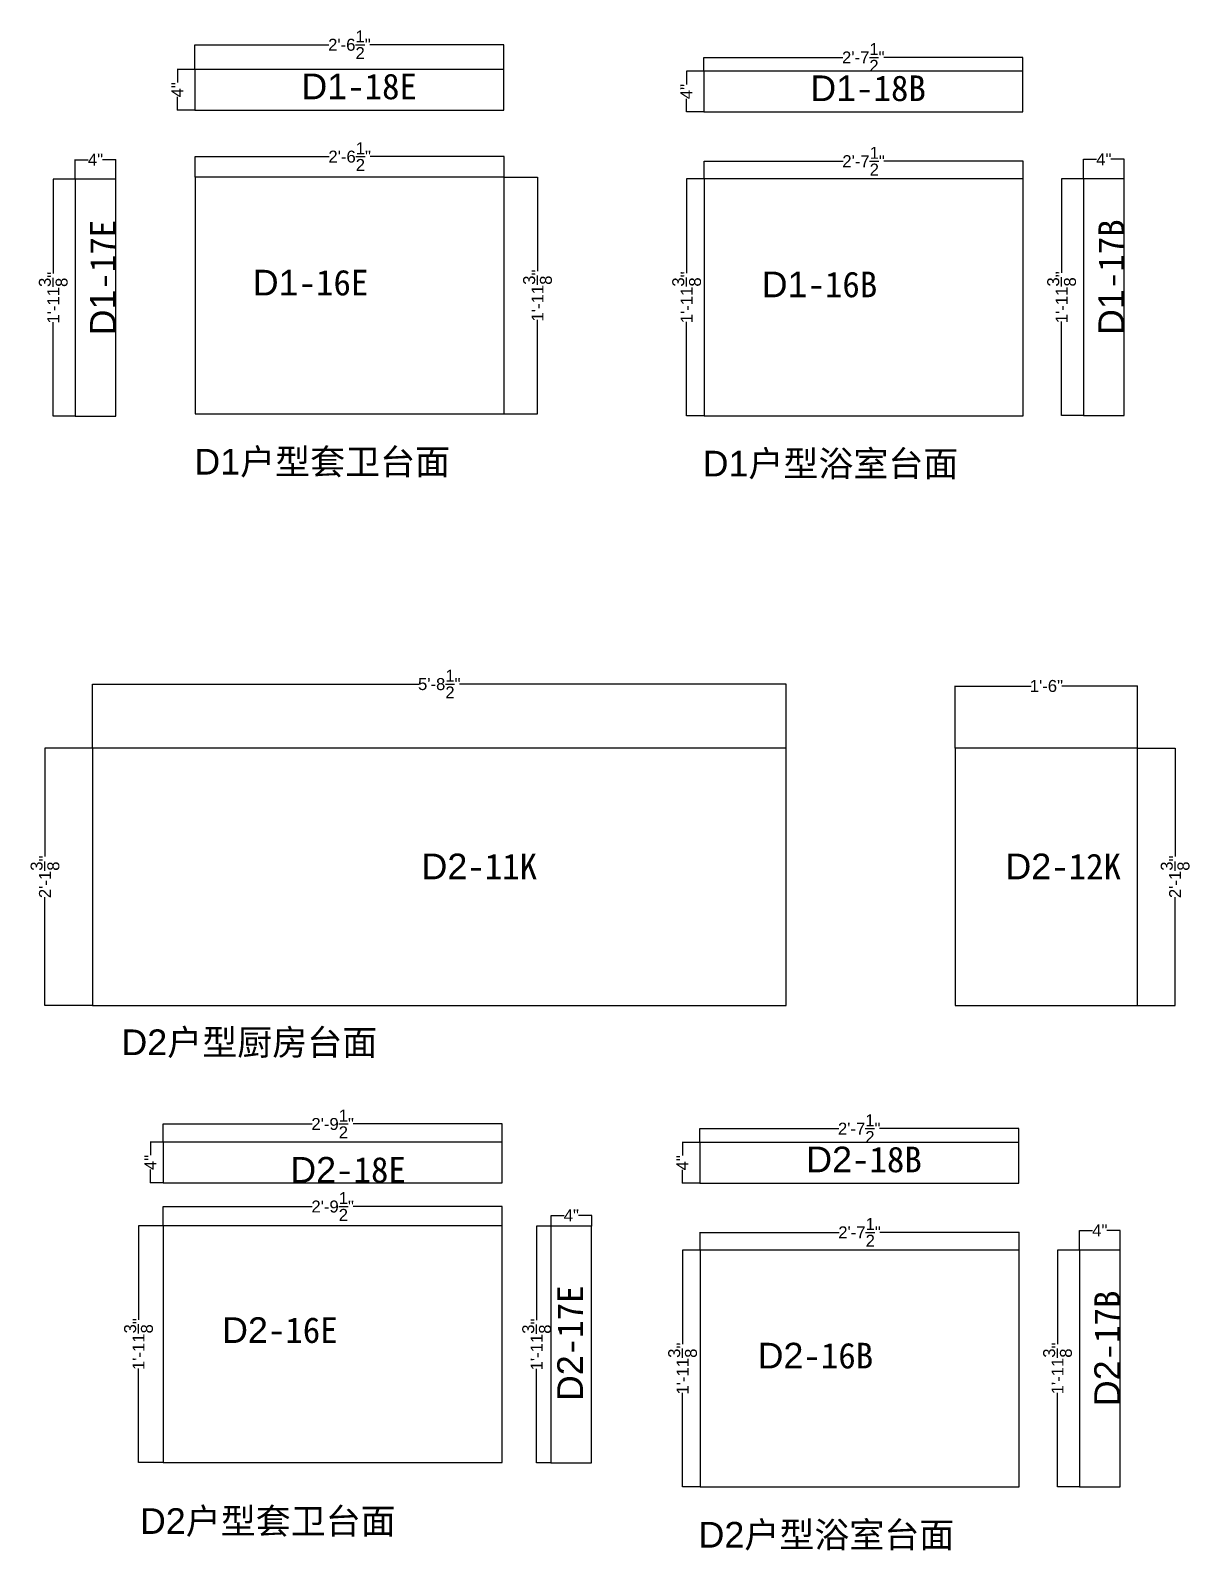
# Model space of a CAD drawing. Header units: inches. Extents: x -997106 to 39633, y -30199 to 1961.
# Drawn here: x 18443 to 21350, y -26102 to -22289 of the extents above; entities that cross this region are included whole.
import ezdxf

# ---------------------------------------------------------------- set-up
doc = ezdxf.new("R2010")
doc.units = ezdxf.units.IN
doc.header["$MEASUREMENT"] = 0
doc.layers.get('Defpoints').update_dxf_attribs({"color": 3})
doc.layers.add('编号', color=10, linetype='Continuous', plot=False)
doc.styles.get("Standard").update_dxf_attribs({"font": 'arial.ttf'})
doc.dimstyles.get("Standard").update_dxf_attribs({"dimtxt": 30, "dimasz": 1, "dimexe": 0.18, "dimexo": 0.0625, "dimgap": 0.09, "dimtad": 0, "dimtoh": 1, "dimdec": 4, "dimlfac": 0.03937, "dimzin": 0, "dimdsep": 46, "dimlunit": 4, "dimtxsty": 'Standard', "dimblk": 'ARCHTICK', "dimcen": 1, "dimadec": 0, "dimazin": 0, "dimtfac": 1, "dimtdec": 4, "dimtix": 1, "dimtofl": 0, "dimtmove": 2, "dimatfit": 3, "dimldrblk": 'ARCHTICK', "dimfxl": 1, "dimtolj": 1, "dimtzin": 0, "dimarcsym": 0})

# ---------------------------------------------------------------- blocks, each defined once
blk = doc.blocks.new('_ArchTick')
at = {"color": 0, "linetype": 'ByBlock', "const_width": 0.15}
blk.add_lwpolyline([(-0.5, -0.5), (0.5, 0.5)], dxfattribs=at)
blk = doc.blocks.new('*D452')
at = {"color": 0, "lineweight": -2, "transparency": 16777216}
for p, q in [((18598.5, -24089.4), (18598.5, -23928.2)), ((18598.5, -23928.4), (19417.6, -23928.4)), ((20338.5, -23928.4), (19519.4, -23928.4)), ((20338.5, -24089.4), (20338.5, -23928.2))]:
    blk.add_line(p, q, dxfattribs=at)
at = {"layer": 'Defpoints', "color": 0, "transparency": 16777216}
for p in [(20338.5, -23928.4), (18598.5, -24089.4), (20338.5, -24089.4)]:
    blk.add_point(p, dxfattribs=at)
at = {"color": 0, "lineweight": -2, "transparency": 16777216, "rotation": 180}
blk.add_blockref('_ArchTick', (18598.5, -23928.4), dxfattribs=at)
at = {"color": 0, "lineweight": -2, "transparency": 16777216}
blk.add_blockref('_ArchTick', (20338.5, -23928.4), dxfattribs=at)
at = {"color": 0, "transparency": 16777216, "insert": (19468.5, -23928.4), "char_height": 30, "attachment_point": 5}
blk.add_mtext('\\A1;5\'-8{\\H1x;\\S1/2;}"', dxfattribs=at)
blk = doc.blocks.new('*D453')
at = {"color": 0, "lineweight": -2, "transparency": 16777216}
for p, q in [((18598.4, -24089.4), (18479.3, -24089.4)), ((18479.5, -24089.4), (18479.5, -24360.8)), ((18479.5, -24734.4), (18479.5, -24463)), ((18598.4, -24734.4), (18479.3, -24734.4))]:
    blk.add_line(p, q, dxfattribs=at)
at = {"layer": 'Defpoints', "color": 0, "transparency": 16777216}
for p in [(18598.5, -24089.4), (18479.5, -24734.4), (18598.5, -24734.4)]:
    blk.add_point(p, dxfattribs=at)
at = {"color": 0, "lineweight": -2, "transparency": 16777216}
for p, rotation in [((18479.5, -24089.4), 90), ((18479.5, -24734.4), 270)]:
    blk.add_blockref('_ArchTick', p, dxfattribs=dict(at, rotation=rotation))
at = {"color": 0, "transparency": 16777216, "insert": (18479.5, -24411.9), "char_height": 30, "attachment_point": 5, "rotation": 90}
blk.add_mtext('\\A1;2\'-1{\\H1x;\\S3/8;}"', dxfattribs=at)
blk = doc.blocks.new('*D454')
at = {"color": 0, "lineweight": -2, "transparency": 16777216}
for p, q in [((20762.6, -24089.4), (20762.6, -23933.1)), ((20762.6, -23933.3), (20952.6, -23933.3)), ((21219.6, -23933.3), (21029.7, -23933.3)), ((21219.6, -24089.4), (21219.6, -23933.1))]:
    blk.add_line(p, q, dxfattribs=at)
at = {"layer": 'Defpoints', "color": 0, "transparency": 16777216}
for p in [(21219.6, -23933.3), (20762.6, -24089.4), (21219.6, -24089.4)]:
    blk.add_point(p, dxfattribs=at)
at = {"color": 0, "lineweight": -2, "transparency": 16777216, "rotation": 180}
blk.add_blockref('_ArchTick', (20762.6, -23933.3), dxfattribs=at)
at = {"color": 0, "lineweight": -2, "transparency": 16777216}
blk.add_blockref('_ArchTick', (21219.6, -23933.3), dxfattribs=at)
at = {"color": 0, "transparency": 16777216, "insert": (20991.1, -23933.3), "char_height": 30, "attachment_point": 5}
blk.add_mtext('\\A1;1\'-6"', dxfattribs=at)
blk = doc.blocks.new('*D455')
at = {"color": 0, "lineweight": -2, "transparency": 16777216}
for p, q in [((21219.7, -24089.4), (21314, -24089.4)), ((21313.9, -24089.4), (21313.9, -24360.8)), ((21313.9, -24734.4), (21313.9, -24463)), ((21219.7, -24734.4), (21314, -24734.4))]:
    blk.add_line(p, q, dxfattribs=at)
at = {"layer": 'Defpoints', "color": 0, "transparency": 16777216}
for p in [(21219.6, -24089.4), (21219.6, -24734.4), (21313.9, -24734.4)]:
    blk.add_point(p, dxfattribs=at)
at = {"color": 0, "lineweight": -2, "transparency": 16777216}
for p, rotation in [((21313.9, -24089.4), 90), ((21313.9, -24734.4), 270)]:
    blk.add_blockref('_ArchTick', p, dxfattribs=dict(at, rotation=rotation))
at = {"color": 0, "transparency": 16777216, "insert": (21313.9, -24411.9), "char_height": 30, "attachment_point": 5, "rotation": 90}
blk.add_mtext('\\A1;2\'-1{\\H1x;\\S3/8;}"', dxfattribs=at)
blk = doc.blocks.new('*D562')
at = {"color": 0, "lineweight": -2, "transparency": 16777216}
for p, q in [((18775.5, -25287.1), (18714, -25287.1)), ((18714.1, -25287.1), (18714.1, -25523)), ((18714.1, -25881.1), (18714.1, -25645.2)), ((18775.5, -25881.1), (18714, -25881.1))]:
    blk.add_line(p, q, dxfattribs=at)
at = {"layer": 'Defpoints', "color": 0, "transparency": 16777216}
for p in [(18775.6, -25287.1), (18714.1, -25881.1), (18775.6, -25881.1)]:
    blk.add_point(p, dxfattribs=at)
at = {"color": 0, "lineweight": -2, "transparency": 16777216}
for p, rotation in [((18714.1, -25287.1), 90), ((18714.1, -25881.1), 270)]:
    blk.add_blockref('_ArchTick', p, dxfattribs=dict(at, rotation=rotation))
at = {"color": 0, "transparency": 16777216, "insert": (18714.1, -25584.1), "char_height": 30, "attachment_point": 5, "rotation": 90}
blk.add_mtext('\\A1;1\'-11{\\H1x;\\S3/8;}"', dxfattribs=at)
blk = doc.blocks.new('*D563')
at = {"color": 0, "lineweight": -2, "transparency": 16777216}
for p, q in [((18775.6, -25287), (18775.6, -25238.6)), ((18775.6, -25238.8), (19149.9, -25238.8)), ((19626.6, -25238.8), (19252.3, -25238.8)), ((19626.6, -25287), (19626.6, -25238.6))]:
    blk.add_line(p, q, dxfattribs=at)
at = {"layer": 'Defpoints', "color": 0, "transparency": 16777216}
for p in [(19626.6, -25238.8), (18775.6, -25287.1), (19626.6, -25287.1)]:
    blk.add_point(p, dxfattribs=at)
at = {"color": 0, "lineweight": -2, "transparency": 16777216, "rotation": 180}
blk.add_blockref('_ArchTick', (18775.6, -25238.8), dxfattribs=at)
at = {"color": 0, "lineweight": -2, "transparency": 16777216}
blk.add_blockref('_ArchTick', (19626.6, -25238.8), dxfattribs=at)
at = {"color": 0, "transparency": 16777216, "insert": (19201.1, -25238.8), "char_height": 30, "attachment_point": 5}
blk.add_mtext('\\A1;2\'-9{\\H1x;\\S1/2;}"', dxfattribs=at)
blk = doc.blocks.new('*D564')
at = {"color": 0, "lineweight": -2, "transparency": 16777216}
for p, q in [((19748.7, -25287.8), (19748.7, -25261.1)), ((19748.7, -25261.3), (19781.7, -25261.3)), ((19850.7, -25261.3), (19817.6, -25261.3)), ((19850.7, -25287.8), (19850.7, -25261.1))]:
    blk.add_line(p, q, dxfattribs=at)
at = {"layer": 'Defpoints', "color": 0, "transparency": 16777216}
for p in [(19850.7, -25261.3), (19748.7, -25287.9), (19850.7, -25287.9)]:
    blk.add_point(p, dxfattribs=at)
at = {"color": 0, "lineweight": -2, "transparency": 16777216, "rotation": 180}
blk.add_blockref('_ArchTick', (19748.7, -25261.3), dxfattribs=at)
at = {"color": 0, "lineweight": -2, "transparency": 16777216}
blk.add_blockref('_ArchTick', (19850.7, -25261.3), dxfattribs=at)
at = {"color": 0, "transparency": 16777216, "insert": (19799.7, -25261.3), "char_height": 30, "attachment_point": 5}
blk.add_mtext('\\A1;4"', dxfattribs=at)
blk = doc.blocks.new('*D565')
at = {"color": 0, "lineweight": -2, "transparency": 16777216}
for p, q in [((19748.6, -25287.9), (19712.4, -25287.9)), ((19712.5, -25287.9), (19712.5, -25523.8)), ((19712.5, -25881.9), (19712.5, -25645.9)), ((19748.6, -25881.9), (19712.4, -25881.9))]:
    blk.add_line(p, q, dxfattribs=at)
at = {"layer": 'Defpoints', "color": 0, "transparency": 16777216}
for p in [(19748.7, -25287.9), (19712.5, -25881.9), (19748.7, -25881.9)]:
    blk.add_point(p, dxfattribs=at)
at = {"color": 0, "lineweight": -2, "transparency": 16777216}
for p, rotation in [((19712.5, -25287.9), 90), ((19712.5, -25881.9), 270)]:
    blk.add_blockref('_ArchTick', p, dxfattribs=dict(at, rotation=rotation))
at = {"color": 0, "transparency": 16777216, "insert": (19712.5, -25584.9), "char_height": 30, "attachment_point": 5, "rotation": 90}
blk.add_mtext('\\A1;1\'-11{\\H1x;\\S3/8;}"', dxfattribs=at)
blk = doc.blocks.new('*D566')
at = {"color": 0, "lineweight": -2, "transparency": 16777216}
for p, q in [((18775.5, -25077.2), (18743.8, -25077.2)), ((18744, -25077.2), (18744, -25110.3)), ((18744, -25179.2), (18744, -25146.1)), ((18775.5, -25179.2), (18743.8, -25179.2))]:
    blk.add_line(p, q, dxfattribs=at)
at = {"layer": 'Defpoints', "color": 0, "transparency": 16777216}
for p in [(18775.6, -25077.2), (18744, -25179.2), (18775.6, -25179.2)]:
    blk.add_point(p, dxfattribs=at)
at = {"color": 0, "lineweight": -2, "transparency": 16777216}
for p, rotation in [((18744, -25077.2), 90), ((18744, -25179.2), 270)]:
    blk.add_blockref('_ArchTick', p, dxfattribs=dict(at, rotation=rotation))
at = {"color": 0, "transparency": 16777216, "insert": (18744, -25128.2), "char_height": 30, "attachment_point": 5, "rotation": 90}
blk.add_mtext('\\A1;4"', dxfattribs=at)
blk = doc.blocks.new('*D567')
at = {"color": 0, "lineweight": -2, "transparency": 16777216}
for p, q in [((18775.6, -25077.2), (18775.6, -25031.7)), ((18775.6, -25031.8), (19149.9, -25031.8)), ((19626.6, -25031.8), (19252.3, -25031.8)), ((19626.6, -25077.2), (19626.6, -25031.7))]:
    blk.add_line(p, q, dxfattribs=at)
at = {"layer": 'Defpoints', "color": 0, "transparency": 16777216}
for p in [(19626.6, -25031.8), (18775.6, -25077.2), (19626.6, -25077.2)]:
    blk.add_point(p, dxfattribs=at)
at = {"color": 0, "lineweight": -2, "transparency": 16777216, "rotation": 180}
blk.add_blockref('_ArchTick', (18775.6, -25031.8), dxfattribs=at)
at = {"color": 0, "lineweight": -2, "transparency": 16777216}
blk.add_blockref('_ArchTick', (19626.6, -25031.8), dxfattribs=at)
at = {"color": 0, "transparency": 16777216, "insert": (19201.1, -25031.8), "char_height": 30, "attachment_point": 5}
blk.add_mtext('\\A1;2\'-9{\\H1x;\\S1/2;}"', dxfattribs=at)
blk = doc.blocks.new('*D628')
at = {"color": 0, "lineweight": -2, "transparency": 16777216}
for p, q in [((18856.3, -22656.7), (18856.3, -22605.1)), ((18856.3, -22605.3), (19192.6, -22605.3)), ((19631.3, -22605.3), (19295, -22605.3)), ((19631.3, -22656.7), (19631.3, -22605.1))]:
    blk.add_line(p, q, dxfattribs=at)
at = {"layer": 'Defpoints', "color": 0, "transparency": 16777216}
for p in [(19631.3, -22605.3), (18856.3, -22656.8), (19631.3, -22656.8)]:
    blk.add_point(p, dxfattribs=at)
at = {"color": 0, "lineweight": -2, "transparency": 16777216, "rotation": 180}
blk.add_blockref('_ArchTick', (18856.3, -22605.3), dxfattribs=at)
at = {"color": 0, "lineweight": -2, "transparency": 16777216}
blk.add_blockref('_ArchTick', (19631.3, -22605.3), dxfattribs=at)
at = {"color": 0, "transparency": 16777216, "insert": (19243.8, -22605.3), "char_height": 30, "attachment_point": 5}
blk.add_mtext('\\A1;2\'-6{\\H1x;\\S1/2;}"', dxfattribs=at)
blk = doc.blocks.new('*D629')
at = {"color": 0, "lineweight": -2, "transparency": 16777216}
for p, q in [((19631.4, -22656.8), (19715, -22656.8)), ((19714.8, -22656.8), (19714.8, -22892.7)), ((19714.8, -23250.8), (19714.8, -23014.9)), ((19631.4, -23250.8), (19715, -23250.8))]:
    blk.add_line(p, q, dxfattribs=at)
at = {"layer": 'Defpoints', "color": 0, "transparency": 16777216}
for p in [(19631.3, -22656.8), (19631.3, -23250.8), (19714.8, -23250.8)]:
    blk.add_point(p, dxfattribs=at)
at = {"color": 0, "lineweight": -2, "transparency": 16777216}
for p, rotation in [((19714.8, -22656.8), 90), ((19714.8, -23250.8), 270)]:
    blk.add_blockref('_ArchTick', p, dxfattribs=dict(at, rotation=rotation))
at = {"color": 0, "transparency": 16777216, "insert": (19714.8, -22953.8), "char_height": 30, "attachment_point": 5, "rotation": 90}
blk.add_mtext('\\A1;1\'-11{\\H1x;\\S3/8;}"', dxfattribs=at)
blk = doc.blocks.new('*D630')
at = {"color": 0, "lineweight": -2, "transparency": 16777216}
for p, q in [((18555.1, -22662.2), (18500, -22662.2)), ((18500.2, -22662.2), (18500.2, -22898.1)), ((18500.2, -23256.2), (18500.2, -23020.3)), ((18555.1, -23256.2), (18500, -23256.2))]:
    blk.add_line(p, q, dxfattribs=at)
at = {"layer": 'Defpoints', "color": 0, "transparency": 16777216}
for p in [(18555.1, -22662.2), (18500.2, -23256.2), (18555.1, -23256.2)]:
    blk.add_point(p, dxfattribs=at)
at = {"color": 0, "lineweight": -2, "transparency": 16777216}
for p, rotation in [((18500.2, -22662.2), 90), ((18500.2, -23256.2), 270)]:
    blk.add_blockref('_ArchTick', p, dxfattribs=dict(at, rotation=rotation))
at = {"color": 0, "transparency": 16777216, "insert": (18500.2, -22959.2), "char_height": 30, "attachment_point": 5, "rotation": 90}
blk.add_mtext('\\A1;1\'-11{\\H1x;\\S3/8;}"', dxfattribs=at)
blk = doc.blocks.new('*D631')
at = {"color": 0, "lineweight": -2, "transparency": 16777216}
for p, q in [((18555.1, -22662.1), (18555.1, -22612.9)), ((18555.1, -22613.1), (18588.2, -22613.1)), ((18657.1, -22613.1), (18624.1, -22613.1)), ((18657.1, -22662.1), (18657.1, -22612.9))]:
    blk.add_line(p, q, dxfattribs=at)
at = {"layer": 'Defpoints', "color": 0, "transparency": 16777216}
for p in [(18657.1, -22613.1), (18555.1, -22662.2), (18657.1, -22662.2)]:
    blk.add_point(p, dxfattribs=at)
at = {"color": 0, "lineweight": -2, "transparency": 16777216, "rotation": 180}
blk.add_blockref('_ArchTick', (18555.1, -22613.1), dxfattribs=at)
at = {"color": 0, "lineweight": -2, "transparency": 16777216}
blk.add_blockref('_ArchTick', (18657.1, -22613.1), dxfattribs=at)
at = {"color": 0, "transparency": 16777216, "insert": (18606.1, -22613.1), "char_height": 30, "attachment_point": 5}
blk.add_mtext('\\A1;4"', dxfattribs=at)
blk = doc.blocks.new('*D632')
at = {"color": 0, "lineweight": -2, "transparency": 16777216}
for p, q in [((18855.5, -22386.7), (18811.5, -22386.7)), ((18811.7, -22386.7), (18811.7, -22419.7)), ((18811.7, -22488.7), (18811.7, -22455.6)), ((18855.5, -22488.7), (18811.5, -22488.7))]:
    blk.add_line(p, q, dxfattribs=at)
at = {"layer": 'Defpoints', "color": 0, "transparency": 16777216}
for p in [(18855.6, -22386.7), (18811.7, -22488.7), (18855.6, -22488.7)]:
    blk.add_point(p, dxfattribs=at)
at = {"color": 0, "lineweight": -2, "transparency": 16777216}
for p, rotation in [((18811.7, -22386.7), 90), ((18811.7, -22488.7), 270)]:
    blk.add_blockref('_ArchTick', p, dxfattribs=dict(at, rotation=rotation))
at = {"color": 0, "transparency": 16777216, "insert": (18811.7, -22437.7), "char_height": 30, "attachment_point": 5, "rotation": 90}
blk.add_mtext('\\A1;4"', dxfattribs=at)
blk = doc.blocks.new('*D633')
at = {"color": 0, "lineweight": -2, "transparency": 16777216}
for p, q in [((18855.6, -22386.6), (18855.6, -22324.6)), ((18855.6, -22324.7), (19191.9, -22324.7)), ((19630.6, -22324.7), (19294.2, -22324.7)), ((19630.6, -22386.6), (19630.6, -22324.6))]:
    blk.add_line(p, q, dxfattribs=at)
at = {"layer": 'Defpoints', "color": 0, "transparency": 16777216}
for p in [(19630.6, -22324.7), (18855.6, -22386.7), (19630.6, -22386.7)]:
    blk.add_point(p, dxfattribs=at)
at = {"color": 0, "lineweight": -2, "transparency": 16777216, "rotation": 180}
blk.add_blockref('_ArchTick', (18855.6, -22324.7), dxfattribs=at)
at = {"color": 0, "lineweight": -2, "transparency": 16777216}
blk.add_blockref('_ArchTick', (19630.6, -22324.7), dxfattribs=at)
at = {"color": 0, "transparency": 16777216, "insert": (19243.1, -22324.7), "char_height": 30, "attachment_point": 5}
blk.add_mtext('\\A1;2\'-6{\\H1x;\\S1/2;}"', dxfattribs=at)
blk = doc.blocks.new('*D1340')
at = {"color": 0, "lineweight": -2, "transparency": 16777216}
for p, q in [((21084.1, -22661.1), (21029, -22661.1)), ((21029.2, -22661.1), (21029.2, -22897)), ((21029.2, -23255.1), (21029.2, -23019.2)), ((21084.1, -23255.1), (21029, -23255.1))]:
    blk.add_line(p, q, dxfattribs=at)
at = {"layer": 'Defpoints', "color": 0, "transparency": 16777216}
for p in [(21084.2, -22661.1), (21029.2, -23255.1), (21084.2, -23255.1)]:
    blk.add_point(p, dxfattribs=at)
at = {"color": 0, "lineweight": -2, "transparency": 16777216}
for p, rotation in [((21029.2, -22661.1), 90), ((21029.2, -23255.1), 270)]:
    blk.add_blockref('_ArchTick', p, dxfattribs=dict(at, rotation=rotation))
at = {"color": 0, "transparency": 16777216, "insert": (21029.2, -22958.1), "char_height": 30, "attachment_point": 5, "rotation": 90}
blk.add_mtext('\\A1;1\'-11{\\H1x;\\S3/8;}"', dxfattribs=at)
blk = doc.blocks.new('*D1341')
at = {"color": 0, "lineweight": -2, "transparency": 16777216}
for p, q in [((21084.2, -22661), (21084.2, -22611.8)), ((21084.2, -22612), (21117.2, -22612)), ((21186.2, -22612), (21153.1, -22612)), ((21186.2, -22661), (21186.2, -22611.8))]:
    blk.add_line(p, q, dxfattribs=at)
at = {"layer": 'Defpoints', "color": 0, "transparency": 16777216}
for p in [(21186.2, -22612), (21084.2, -22661.1), (21186.2, -22661.1)]:
    blk.add_point(p, dxfattribs=at)
at = {"color": 0, "lineweight": -2, "transparency": 16777216, "rotation": 180}
blk.add_blockref('_ArchTick', (21084.2, -22612), dxfattribs=at)
at = {"color": 0, "lineweight": -2, "transparency": 16777216}
blk.add_blockref('_ArchTick', (21186.2, -22612), dxfattribs=at)
at = {"color": 0, "transparency": 16777216, "insert": (21135.2, -22612), "char_height": 30, "attachment_point": 5}
blk.add_mtext('\\A1;4"', dxfattribs=at)
blk = doc.blocks.new('*D1342')
at = {"color": 0, "lineweight": -2, "transparency": 16777216}
for p, q in [((20132.7, -22661.3), (20132.7, -22616.6)), ((20132.7, -22616.8), (20481.5, -22616.8)), ((20932.7, -22616.8), (20583.8, -22616.8)), ((20932.7, -22661.3), (20932.7, -22616.6))]:
    blk.add_line(p, q, dxfattribs=at)
at = {"layer": 'Defpoints', "color": 0, "transparency": 16777216}
for p in [(20932.7, -22616.8), (20132.7, -22661.3), (20932.7, -22661.3)]:
    blk.add_point(p, dxfattribs=at)
at = {"color": 0, "lineweight": -2, "transparency": 16777216, "rotation": 180}
blk.add_blockref('_ArchTick', (20132.7, -22616.8), dxfattribs=at)
at = {"color": 0, "lineweight": -2, "transparency": 16777216}
blk.add_blockref('_ArchTick', (20932.7, -22616.8), dxfattribs=at)
at = {"color": 0, "transparency": 16777216, "insert": (20532.7, -22616.8), "char_height": 30, "attachment_point": 5}
blk.add_mtext('\\A1;2\'-7{\\H1x;\\S1/2;}"', dxfattribs=at)
blk = doc.blocks.new('*D1343')
at = {"color": 0, "lineweight": -2, "transparency": 16777216}
for p, q in [((20132.6, -22661.3), (20088.7, -22661.3)), ((20088.8, -22661.3), (20088.8, -22897.3)), ((20088.8, -23255.3), (20088.8, -23019.4)), ((20132.6, -23255.3), (20088.7, -23255.3))]:
    blk.add_line(p, q, dxfattribs=at)
at = {"layer": 'Defpoints', "color": 0, "transparency": 16777216}
for p in [(20132.7, -22661.3), (20088.8, -23255.3), (20132.7, -23255.3)]:
    blk.add_point(p, dxfattribs=at)
at = {"color": 0, "lineweight": -2, "transparency": 16777216}
for p, rotation in [((20088.8, -22661.3), 90), ((20088.8, -23255.3), 270)]:
    blk.add_blockref('_ArchTick', p, dxfattribs=dict(at, rotation=rotation))
at = {"color": 0, "transparency": 16777216, "insert": (20088.8, -22958.3), "char_height": 30, "attachment_point": 5, "rotation": 90}
blk.add_mtext('\\A1;1\'-11{\\H1x;\\S3/8;}"', dxfattribs=at)
blk = doc.blocks.new('*D1344')
at = {"color": 0, "lineweight": -2, "transparency": 16777216}
for p, q in [((20131.9, -22391.2), (20088.2, -22391.2)), ((20088.4, -22391.2), (20088.4, -22424.3)), ((20131.9, -22493.2), (20088.2, -22493.2)), ((20088.4, -22493.2), (20088.4, -22460.1))]:
    blk.add_line(p, q, dxfattribs=at)
at = {"layer": 'Defpoints', "color": 0, "transparency": 16777216}
for p in [(20131.9, -22391.2), (20088.4, -22493.2), (20131.9, -22493.2)]:
    blk.add_point(p, dxfattribs=at)
at = {"color": 0, "lineweight": -2, "transparency": 16777216}
for p, rotation in [((20088.4, -22391.2), 90), ((20088.4, -22493.2), 270)]:
    blk.add_blockref('_ArchTick', p, dxfattribs=dict(at, rotation=rotation))
at = {"color": 0, "transparency": 16777216, "insert": (20088.4, -22442.2), "char_height": 30, "attachment_point": 5, "rotation": 90}
blk.add_mtext('\\A1;4"', dxfattribs=at)
blk = doc.blocks.new('*D1345')
at = {"color": 0, "lineweight": -2, "transparency": 16777216}
for p, q in [((20131.9, -22391.2), (20131.9, -22356.4)), ((20131.9, -22356.6), (20480.8, -22356.6)), ((20931.9, -22356.6), (20583.1, -22356.6)), ((20931.9, -22391.2), (20931.9, -22356.4))]:
    blk.add_line(p, q, dxfattribs=at)
at = {"layer": 'Defpoints', "color": 0, "transparency": 16777216}
for p in [(20931.9, -22356.6), (20131.9, -22391.2), (20931.9, -22391.2)]:
    blk.add_point(p, dxfattribs=at)
at = {"color": 0, "lineweight": -2, "transparency": 16777216, "rotation": 180}
blk.add_blockref('_ArchTick', (20131.9, -22356.6), dxfattribs=at)
at = {"color": 0, "lineweight": -2, "transparency": 16777216}
blk.add_blockref('_ArchTick', (20931.9, -22356.6), dxfattribs=at)
at = {"color": 0, "transparency": 16777216, "insert": (20531.9, -22356.6), "char_height": 30, "attachment_point": 5}
blk.add_mtext('\\A1;2\'-7{\\H1x;\\S1/2;}"', dxfattribs=at)
blk = doc.blocks.new('*D1400')
at = {"color": 0, "lineweight": -2, "transparency": 16777216}
for p, q in [((21073.9, -25348), (21018.8, -25348)), ((21019, -25348), (21019, -25583.9)), ((21019, -25942), (21019, -25706.1)), ((21073.9, -25942), (21018.8, -25942))]:
    blk.add_line(p, q, dxfattribs=at)
at = {"layer": 'Defpoints', "color": 0, "transparency": 16777216}
for p in [(21074, -25348), (21019, -25942), (21074, -25942)]:
    blk.add_point(p, dxfattribs=at)
at = {"color": 0, "lineweight": -2, "transparency": 16777216}
for p, rotation in [((21019, -25348), 90), ((21019, -25942), 270)]:
    blk.add_blockref('_ArchTick', p, dxfattribs=dict(at, rotation=rotation))
at = {"color": 0, "transparency": 16777216, "insert": (21019, -25645), "char_height": 30, "attachment_point": 5, "rotation": 90}
blk.add_mtext('\\A1;1\'-11{\\H1x;\\S3/8;}"', dxfattribs=at)
blk = doc.blocks.new('*D1401')
at = {"color": 0, "lineweight": -2, "transparency": 16777216}
for p, q in [((21074, -25348), (21074, -25298.8)), ((21074, -25298.9), (21107, -25298.9)), ((21176, -25298.9), (21142.9, -25298.9)), ((21176, -25348), (21176, -25298.8))]:
    blk.add_line(p, q, dxfattribs=at)
at = {"layer": 'Defpoints', "color": 0, "transparency": 16777216}
for p in [(21176, -25298.9), (21074, -25348), (21176, -25348)]:
    blk.add_point(p, dxfattribs=at)
at = {"color": 0, "lineweight": -2, "transparency": 16777216, "rotation": 180}
blk.add_blockref('_ArchTick', (21074, -25298.9), dxfattribs=at)
at = {"color": 0, "lineweight": -2, "transparency": 16777216}
blk.add_blockref('_ArchTick', (21176, -25298.9), dxfattribs=at)
at = {"color": 0, "transparency": 16777216, "insert": (21125, -25298.9), "char_height": 30, "attachment_point": 5}
blk.add_mtext('\\A1;4"', dxfattribs=at)
blk = doc.blocks.new('*D1402')
at = {"color": 0, "lineweight": -2, "transparency": 16777216}
for p, q in [((20122.5, -25348.2), (20122.5, -25303.5)), ((20122.5, -25303.7), (20471.3, -25303.7)), ((20922.5, -25303.7), (20573.6, -25303.7)), ((20922.5, -25348.2), (20922.5, -25303.5))]:
    blk.add_line(p, q, dxfattribs=at)
at = {"layer": 'Defpoints', "color": 0, "transparency": 16777216}
for p in [(20922.5, -25303.7), (20122.5, -25348.3), (20922.5, -25348.3)]:
    blk.add_point(p, dxfattribs=at)
at = {"color": 0, "lineweight": -2, "transparency": 16777216, "rotation": 180}
blk.add_blockref('_ArchTick', (20122.5, -25303.7), dxfattribs=at)
at = {"color": 0, "lineweight": -2, "transparency": 16777216}
blk.add_blockref('_ArchTick', (20922.5, -25303.7), dxfattribs=at)
at = {"color": 0, "transparency": 16777216, "insert": (20522.5, -25303.7), "char_height": 30, "attachment_point": 5}
blk.add_mtext('\\A1;2\'-7{\\H1x;\\S1/2;}"', dxfattribs=at)
blk = doc.blocks.new('*D1403')
at = {"color": 0, "lineweight": -2, "transparency": 16777216}
for p, q in [((20122.4, -25348.3), (20078.5, -25348.3)), ((20078.6, -25348.3), (20078.6, -25584.2)), ((20078.6, -25942.3), (20078.6, -25706.4)), ((20122.4, -25942.3), (20078.5, -25942.3))]:
    blk.add_line(p, q, dxfattribs=at)
at = {"layer": 'Defpoints', "color": 0, "transparency": 16777216}
for p in [(20122.5, -25348.3), (20078.6, -25942.3), (20122.5, -25942.3)]:
    blk.add_point(p, dxfattribs=at)
at = {"color": 0, "lineweight": -2, "transparency": 16777216}
for p, rotation in [((20078.6, -25348.3), 90), ((20078.6, -25942.3), 270)]:
    blk.add_blockref('_ArchTick', p, dxfattribs=dict(at, rotation=rotation))
at = {"color": 0, "transparency": 16777216, "insert": (20078.6, -25645.3), "char_height": 30, "attachment_point": 5, "rotation": 90}
blk.add_mtext('\\A1;1\'-11{\\H1x;\\S3/8;}"', dxfattribs=at)
blk = doc.blocks.new('*D1404')
at = {"color": 0, "lineweight": -2, "transparency": 16777216}
for p, q in [((20121.7, -25078.2), (20078, -25078.2)), ((20078.2, -25078.2), (20078.2, -25111.2)), ((20078.2, -25180.2), (20078.2, -25147.1)), ((20121.7, -25180.2), (20078, -25180.2))]:
    blk.add_line(p, q, dxfattribs=at)
at = {"layer": 'Defpoints', "color": 0, "transparency": 16777216}
for p in [(20121.7, -25078.2), (20078.2, -25180.2), (20121.7, -25180.2)]:
    blk.add_point(p, dxfattribs=at)
at = {"color": 0, "lineweight": -2, "transparency": 16777216}
for p, rotation in [((20078.2, -25078.2), 90), ((20078.2, -25180.2), 270)]:
    blk.add_blockref('_ArchTick', p, dxfattribs=dict(at, rotation=rotation))
at = {"color": 0, "transparency": 16777216, "insert": (20078.2, -25129.2), "char_height": 30, "attachment_point": 5, "rotation": 90}
blk.add_mtext('\\A1;4"', dxfattribs=at)
blk = doc.blocks.new('*D1405')
at = {"color": 0, "lineweight": -2, "transparency": 16777216}
for p, q in [((20121.7, -25078.1), (20121.7, -25043.3)), ((20121.7, -25043.5), (20470.6, -25043.5)), ((20921.7, -25043.5), (20572.9, -25043.5)), ((20921.7, -25078.1), (20921.7, -25043.3))]:
    blk.add_line(p, q, dxfattribs=at)
at = {"layer": 'Defpoints', "color": 0, "transparency": 16777216}
for p in [(20921.7, -25043.5), (20121.7, -25078.2), (20921.7, -25078.2)]:
    blk.add_point(p, dxfattribs=at)
at = {"color": 0, "lineweight": -2, "transparency": 16777216, "rotation": 180}
blk.add_blockref('_ArchTick', (20121.7, -25043.5), dxfattribs=at)
at = {"color": 0, "lineweight": -2, "transparency": 16777216}
blk.add_blockref('_ArchTick', (20921.7, -25043.5), dxfattribs=at)
at = {"color": 0, "transparency": 16777216, "insert": (20521.7, -25043.5), "char_height": 30, "attachment_point": 5}
blk.add_mtext('\\A1;2\'-7{\\H1x;\\S1/2;}"', dxfattribs=at)

msp = doc.modelspace()

# ---------------------------------------------------------------- linework, layer by layer
for points in [[(18855.56431, -22488.65662), (19630.56431, -22488.65662), (19630.56431, -22386.65662), (18855.56431, -22386.65662)], [(20131.9362, -22493.21494), (20931.9362, -22493.21494), (20931.9362, -22391.21494), (20131.9362, -22391.21494)], [(18555.13994, -23256.20047), (18657.13994, -23256.20047), (18657.13994, -22662.20047), (18555.13994, -22662.20047)], [(18856.2976, -23250.78899), (19631.2976, -23250.78899), (19631.2976, -22656.78899), (18856.2976, -22656.78899)], [(20132.66948, -23255.34731), (20932.66948, -23255.34731), (20932.66948, -22661.34731), (20132.66948, -22661.34731)], [(21084.17537, -23255.10082), (21186.17537, -23255.10082), (21186.17537, -22661.10082), (21084.17537, -22661.10082)], [(18598.49308, -24734.41463), (20338.49308, -24734.41463), (20338.49308, -24089.41463), (18598.49308, -24089.41463)], [(20762.60723, -24734.41463), (21219.60723, -24734.41463), (21219.60723, -24089.41463), (20762.60723, -24089.41463)], [(18775.59962, -25179.21321), (19626.59962, -25179.21321), (19626.59962, -25077.21321), (18775.59962, -25077.21321)], [(20121.72292, -25180.154), (20921.72292, -25180.154), (20921.72292, -25078.154), (20121.72292, -25078.154)], [(18775.59962, -25881.07774), (19626.59962, -25881.07774), (19626.59962, -25287.07774), (18775.59962, -25287.07774)], [(19748.65143, -25881.85066), (19850.65143, -25881.85066), (19850.65143, -25287.85066), (19748.65143, -25287.85066)], [(20122.4562, -25942.28637), (20922.4562, -25942.28637), (20922.4562, -25348.28637), (20122.4562, -25348.28637)], [(21073.96209, -25942.03988), (21175.96209, -25942.03988), (21175.96209, -25348.03988), (21073.96209, -25348.03988)]]:
    msp.add_lwpolyline(points, close=True)

# ---------------------------------------------------------------- texts
at = {"char_height": 64.3508622, "attachment_point": 1}
for s, insert in [('D1{\\fSimSun|b0|i0|c134|p2;户型套卫台面}', (18854.11119, -23338.50585)), ('D1{\\fSimSun|b0|i0|c134|p2;户型浴室台面}', (20128.86425, -23343.06417)), ('D2{\\fSimSun|b0|i0|c134|p2;户型厨房台面}', (18671.26048, -24794.68336)), ('D2{\\fSimSun|b0|i0|c134|p2;户型套卫台面}', (18717.69927, -25995.6984)), ('D2{\\fSimSun|b0|i0|c134|p2;户型浴室台面}', (20118.65097, -26030.00323))]:
    msp.add_mtext(s, dxfattribs=dict(at, insert=insert))
at = {"layer": '编号', "char_height": 64.3508622, "attachment_point": 1}
for s, insert in [('D1{\\fSimSun|b0|i0|c134|p2;-18E}', (19122.57386, -22397.1035)), ('D1{\\fSimSun|b0|i0|c134|p2;-18B}', (20398.94574, -22401.66182)), ('D1{\\fSimSun|b0|i0|c134|p2;-16E}', (19000.64181, -22889.17476)), ('D1{\\fSimSun|b0|i0|c134|p2;-16B}', (20277.01369, -22893.73307)), ('D2{\\fSimSun|b0|i0|c134|p2;-11K}', (19423.88871, -24353.64821)), ('D2{\\fSimSun|b0|i0|c134|p2;-12K}', (20888.28472, -24353.64821)), ('D2{\\fSimSun|b0|i0|c134|p2;-18B}', (20388.73246, -25088.60088)), ('D2{\\fSimSun|b0|i0|c134|p2;-18E}', (19094.77546, -25114.59897)), ('D2{\\fSimSun|b0|i0|c134|p2;-16E}', (18923.72067, -25516.68809)), ('D2{\\fSimSun|b0|i0|c134|p2;-16B}', (20266.80041, -25580.67213))]:
    msp.add_mtext(s, dxfattribs=dict(at, insert=insert))
at = {"layer": '编号', "char_height": 64.3508622, "attachment_point": 1, "rotation": 90}
for s, insert in [('D1{\\fSimSun|b0|i0|c134|p2;-17E}', (18592.52571, -23053.8698)), ('D1{\\fSimSun|b0|i0|c134|p2;-17B}', (21121.56114, -23052.77014)), ('D2{\\fSimSun|b0|i0|c134|p2;-17E}', (19764.44361, -25726.87445)), ('D2{\\fSimSun|b0|i0|c134|p2;-17B}', (21111.34786, -25739.70921))]:
    msp.add_mtext(s, dxfattribs=dict(at, insert=insert))

# ---------------------------------------------------------------- dimensions: what is measured, and where the dimension line sits
for base, p1, p2, picture, middle in [((19630.564310727, -22324.7386305326), (18855.564310727, -22386.6566184048), (19630.564310727, -22386.6566184048), '*D633', (19243.064310727, -22324.7386305326)), ((20931.9362, -22356.5865), (20131.9362, -22391.21494), (20931.9362, -22391.21494), '*D1345', (20531.9362, -22356.5865)), ((19631.2975970422, -22605.2535332185), (18856.2975970422, -22656.7889905513), (19631.2975970422, -22656.7889905513), '*D628', (19243.7975970422, -22605.2535332185)), ((18657.13994, -22613.09961), (18555.13994, -22662.20047), (18657.13994, -22662.20047), '*D631', (18606.13994, -22613.09961)), ((20932.66948, -22616.78048), (20132.66948, -22661.34731), (20932.66948, -22661.34731), '*D1342', (20532.66948, -22616.78048)), ((21186.17537, -22611.99996), (21084.17537, -22661.10082), (21186.17537, -22661.10082), '*D1341', (21135.17537, -22611.99996)), ((20338.49308, -23928.35186), (18598.49308, -24089.41463), (20338.49308, -24089.41463), '*D452', (19468.49308, -23928.35186)), ((21219.60723, -23933.3152), (20762.60723, -24089.41463), (21219.60723, -24089.41463), '*D454', (20991.10723, -23933.3152)), ((19626.59962, -25031.84166), (18775.59962, -25077.21321), (19626.59962, -25077.21321), '*D567', (19201.09962, -25031.84166)), ((20921.72292, -25043.52556), (20121.72292, -25078.154), (20921.72292, -25078.154), '*D1405', (20521.72292, -25043.52556)), ((19626.59962, -25238.81764), (18775.59962, -25287.07774), (19626.59962, -25287.07774), '*D563', (19201.09962, -25238.81764)), ((19850.65143, -25261.30291), (19748.65143, -25287.85066), (19850.65143, -25287.85066), '*D564', (19799.65143, -25261.30291)), ((20922.4562, -25303.71954), (20122.4562, -25348.28637), (20922.4562, -25348.28637), '*D1402', (20522.4562, -25303.71954)), ((21175.96209, -25298.93902), (21073.96209, -25348.03988), (21175.96209, -25348.03988), '*D1401', (21124.96209, -25298.93902))]:
    dim = msp.add_linear_dim(base=base, p1=p1, p2=p2, dimstyle='Standard')
    dim.commit()
    dim.dimension.update_dxf_attribs({"geometry": picture, "text_midpoint": middle})
for base, p1, p2, picture, middle in [((18811.67631, -22488.65662), (18855.56431, -22386.65662), (18855.56431, -22488.65662), '*D632', (18811.67631, -22437.65662)), ((20088.40044, -22493.21494), (20131.9362, -22391.21494), (20131.9362, -22493.21494), '*D1344', (20088.40044, -22442.21494)), ((18500.19425, -23256.20047), (18555.13994, -22662.20047), (18555.13994, -23256.20047), '*D630', (18500.19425, -22959.20047)), ((19714.84523, -23250.78899), (19631.2976, -22656.78899), (19631.2976, -23250.78899), '*D629', (19714.84523, -22953.78899)), ((20088.84987, -23255.34731), (20132.66948, -22661.34731), (20132.66948, -23255.34731), '*D1343', (20088.84987, -22958.34731)), ((21029.22968, -23255.10082), (21084.17537, -22661.10082), (21084.17537, -23255.10082), '*D1340', (21029.22968, -22958.10082)), ((18479.4844850002, -24734.4146259091), (18598.493079389, -24089.4146259091), (18598.493079389, -24734.4146259091), '*D453', (18479.4844850002, -24411.9146259091)), ((21313.8572095009, -24734.4146259091), (21219.6072298762, -24089.4146259091), (21219.6072298762, -24734.4146259091), '*D455', (21313.8572095009, -24411.9146259091)), ((18743.96039, -25179.21321), (18775.59962, -25077.21321), (18775.59962, -25179.21321), '*D566', (18743.96039, -25128.21321)), ((20078.18716, -25180.154), (20121.72292, -25078.154), (20121.72292, -25180.154), '*D1404', (20078.18716, -25129.154)), ((18714.1336, -25881.07774), (18775.59962, -25287.07774), (18775.59962, -25881.07774), '*D562', (18714.1336, -25584.07774)), ((19712.54586, -25881.85066), (19748.65143, -25287.85066), (19748.65143, -25881.85066), '*D565', (19712.54586, -25584.85066)), ((20078.63659, -25942.28637), (20122.4562, -25348.28637), (20122.4562, -25942.28637), '*D1403', (20078.63659, -25645.28637)), ((21019.0164, -25942.03988), (21073.96209, -25348.03988), (21073.96209, -25942.03988), '*D1400', (21019.0164, -25645.03988))]:
    dim = msp.add_linear_dim(base=base, p1=p1, p2=p2, angle=90, dimstyle='Standard')
    dim.commit()
    dim.dimension.update_dxf_attribs({"geometry": picture, "text_midpoint": middle})

doc.saveas('drawing.dxf')
